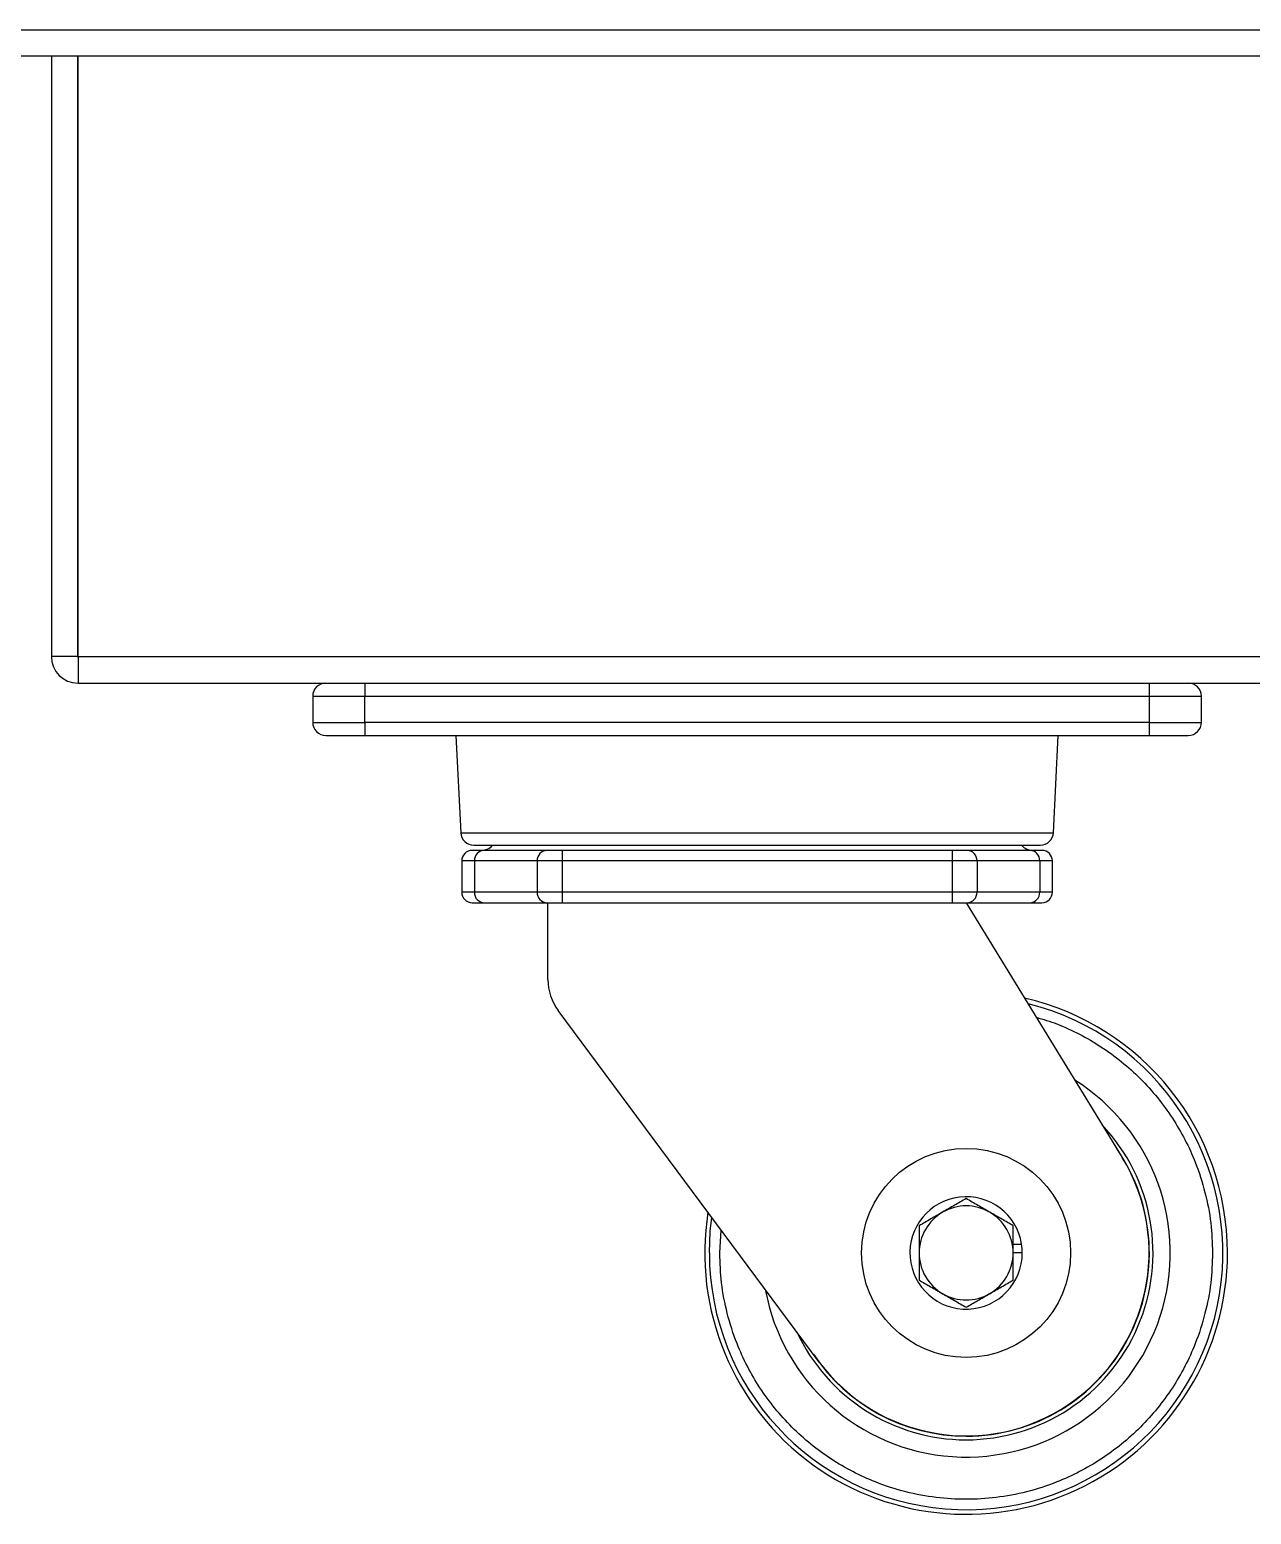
# Model space of a CAD drawing. Header units: millimetres. Extents: x 1152 to 6701, y 651 to 3284.
# Drawn here: x 2181.9 to 2415.4, y 651.7 to 935.4 of the extents above; entities that cross this region are included whole.
import ezdxf

# ---------------------------------------------------------------- set-up
doc = ezdxf.new("R2010")
doc.units = ezdxf.units.MM
doc.layers.add('SLD-0', color=7, linetype='Continuous')

msp = doc.modelspace()

# ---------------------------------------------------------------- linework, layer by layer
at = {"layer": 'SLD-0', "color": 7, "linetype": 'Continuous', "lineweight": 25}
for p, q in [((1151.83, 935.45), (3749.82, 935.45)), ((1156.83, 930.45), (3744.82, 930.45)), ((2186.03, 930.45), (2186.03, 815.64)), ((2191.03, 930.45), (2191.03, 815.64)), ((2191.13, 815.64), (2191.13, 930.45)), ((2191.03, 815.64), (2186.03, 815.64)), ((2191.13, 815.64), (2191.13, 815.54)), ((2191.13, 815.64), (2530.66, 815.64)), ((2191.13, 815.54), (2191.13, 810.55)), ((2191.13, 810.55), (2530.66, 810.55)), ((2245.98, 810.55), (2245.98, 808.05)), ((2395.87, 810.55), (2395.87, 808.05)), ((2235.99, 808.05), (2245.98, 808.05)), ((2235.99, 808.05), (2235.99, 803.05)), ((2245.98, 808.05), (2395.87, 808.05)), ((2245.98, 803.05), (2245.98, 808.05)), ((2395.87, 808.05), (2405.86, 808.05)), ((2395.87, 808.05), (2395.87, 803.05)), ((2405.86, 803.05), (2405.86, 808.05)), ((2235.99, 803.05), (2245.98, 803.05)), ((2245.98, 803.05), (2245.98, 800.55)), ((2395.87, 803.05), (2245.98, 803.05)), ((2245.98, 800.55), (2395.87, 800.55)), ((2263.34, 800.55), (2264.28, 781.94)), ((2377.57, 781.94), (2378.51, 800.55)), ((2395.87, 803.05), (2395.87, 800.55)), ((2395.87, 803.05), (2405.86, 803.05)), ((2264.28, 781.94), (2377.57, 781.94)), ((2280.79, 778.57), (2268.81, 778.57)), ((2283.66, 778.57), (2283.66, 776.57)), ((2358.19, 778.57), (2283.66, 778.57)), ((2358.19, 778.57), (2358.19, 776.57)), ((2373.04, 778.57), (2361.06, 778.57)), ((2264.47, 776.57), (2264.47, 770.58)), ((2266.9, 776.57), (2264.47, 776.57)), ((2278.88, 776.57), (2266.9, 776.57)), ((2266.9, 776.57), (2266.9, 770.58)), ((2283.66, 776.57), (2278.88, 776.57)), ((2278.88, 776.57), (2278.88, 770.58)), ((2358.19, 776.57), (2283.66, 776.57)), ((2283.66, 776.57), (2283.66, 770.58)), ((2362.97, 776.57), (2358.19, 776.57)), ((2358.19, 776.57), (2358.19, 770.58)), ((2362.97, 776.57), (2362.97, 770.58)), ((2374.95, 776.57), (2362.97, 776.57)), ((2374.95, 776.57), (2374.95, 770.58)), ((2377.38, 776.57), (2374.95, 776.57)), ((2377.38, 770.58), (2377.38, 776.57)), ((2266.9, 770.58), (2264.47, 770.58)), ((2278.88, 770.58), (2266.9, 770.58)), ((2283.66, 770.58), (2278.88, 770.58)), ((2283.66, 770.58), (2283.66, 768.58)), ((2358.19, 770.58), (2283.66, 770.58)), ((2358.19, 770.58), (2358.19, 768.58)), ((2362.97, 770.58), (2358.19, 770.58)), ((2374.95, 770.58), (2362.97, 770.58)), ((2377.38, 770.58), (2374.95, 770.58)), ((2268.81, 768.58), (2280.79, 768.58)), ((2280.96, 753.9), (2280.96, 768.58)), ((2283.66, 768.58), (2358.19, 768.58)), ((2360.89, 768.58), (2390.72, 719.9)), ((2361.06, 768.58), (2373.04, 768.58)), ((2332.82, 680.78), (2282.93, 747.94)), ((2313.81, 701.63), (2314.07, 706.01)), ((2369.89, 703.32), (2371.5, 703.32)), ((2371.64, 701.63), (2369.89, 701.63))]:
    msp.add_line(p, q, dxfattribs=at)
at = {"layer": 'SLD-0', "color": 7, "linetype": 'Continuous', "lineweight": 25, "flags": 128}
msp.add_lwpolyline([(2311.81, 701.63), (2311.99, 705.79), (2312.28, 708.42)], dxfattribs=at)
at = {"layer": 'SLD-0', "color": 7, "linetype": 'Continuous', "lineweight": 25}
msp.add_circle((2360.89, 701.63), 19.98, dxfattribs=at)
for centre, radius, start, end in [((2191.13, 815.64), 5.1, 180, 270), ((2191.13, 815.64), 0.0999, 180, 270), ((2238.49, 808.05), 2.5, 90, 180), ((2403.36, 808.05), 2.5, 0, 90), ((2238.49, 803.05), 2.5, 180, 270), ((2403.36, 803.05), 2.5, 270, 0), ((2266.78, 782.07), 2.5, 182.8896, 270), ((2375.07, 782.07), 2.5, 270, 357.1104), ((2266.47, 776.57), 2, 90, 180), ((2268.85, 776.61), 1.96, 91.2851, 181.2326), ((2268.15, 781.57), 3, 270, 317.5131), ((2280.84, 776.61), 1.96, 91.2844, 181.2334), ((2361.01, 776.61), 1.96, 358.7666, 88.7156), ((2373.7, 781.57), 3, 222.0955, 270), ((2373, 776.61), 1.96, 358.7666, 88.7156), ((2375.38, 776.57), 2, 0, 90), ((2266.47, 770.58), 2, 180, 270), ((2268.85, 770.53), 1.96, 178.7655, 268.7134), ((2280.84, 770.53), 1.96, 178.7647, 268.7141), ((2361.01, 770.53), 1.96, 271.2859, 1.2353), ((2373, 770.53), 1.96, 271.2859, 1.2353), ((2375.38, 770.58), 2, 270, 0), ((2290.95, 753.9), 9.99, 180, 216.6068), ((2360.89, 701.63), 49.08, 180, 76.052), ((2360.89, 701.63), 49.96, 0, 77.0656), ((2360.89, 701.63), 39.02, 190.281, 57.8184), ((2360.89, 701.63), 35.72, 270, 43.2495), ((2360.89, 701.63), 35.02, 270, 34.5533), ((2360.89, 701.63), 34.97, 216.6068, 31.4926), ((2360.89, 701.63), 10.74, 9.0476, 0), ((2360.89, 701.63), 8.99, 60, 120), ((2360.89, 701.63), 49.96, 171.0338, 0), ((2360.89, 701.63), 8.99, 120, 180), ((2360.89, 701.63), 8.99, 0, 60), ((2360.89, 701.63), 8.99, 180, 240), ((2360.89, 701.63), 8.99, 300, 0), ((2360.89, 701.63), 10.74, 0, 9.0476), ((2360.89, 701.63), 8.99, 240, 300), ((2360.89, 701.63), 35.72, 204.8499, 270), ((2360.89, 701.63), 35.02, 213.5461, 270)]:
    msp.add_arc(centre, radius, start, end, dxfattribs=at)
for points, knots in [([(2238.49, 800.55), (2238.59, 800.55), (2238.74, 800.55), (2239.68, 800.55), (2240.64, 800.55), (2241.85, 800.55), (2243.59, 800.55), (2245.04, 800.55), (2245.98, 800.55)], [0, 0, 0, 0, 0.239461, 0.368364, 0.500005, 0.631642, 0.760545, 1, 1, 1, 1]), ([(2395.87, 800.55), (2396.81, 800.55), (2398.26, 800.55), (2400, 800.55), (2401.21, 800.55), (2402.17, 800.55), (2403.11, 800.55), (2403.26, 800.55), (2403.36, 800.55)], [0, 0, 0, 0, 0.239455, 0.368358, 0.499995, 0.631636, 0.760539, 1, 1, 1, 1]), ([(2268.81, 778.57), (2268.13, 778.57), (2266.76, 778.57), (2266.57, 778.57), (2266.47, 778.57)], [0, 0, 0, 0, 0.500004, 1, 1, 1, 1]), ([(2266.78, 779.57), (2266.86, 779.57), (2267.01, 779.57), (2268.31, 779.57), (2270.28, 779.57), (2272.77, 779.57), (2275.55, 779.57), (2278.82, 779.57), (2282.57, 779.57), (2286.72, 779.57), (2291.21, 779.57), (2295.98, 779.57), (2301.42, 779.57), (2307.55, 779.57), (2314.25, 779.57), (2320.92, 779.57), (2327.6, 779.57), (2334.3, 779.57), (2340.43, 779.57), (2345.87, 779.57), (2350.64, 779.57), (2355.13, 779.57), (2359.28, 779.57), (2363.03, 779.57), (2366.3, 779.57), (2369.08, 779.57), (2371.57, 779.57), (2373.54, 779.57), (2374.84, 779.57), (2374.99, 779.57), (2375.07, 779.57)], [0, 0, 0, 0, 0.038814, 0.078832, 0.119976, 0.152138, 0.184304, 0.21715, 0.25, 0.282846, 0.315696, 0.347859, 0.380024, 0.421165, 0.461184, 0.5, 0.538814, 0.578832, 0.619976, 0.652138, 0.684304, 0.71715, 0.75, 0.782846, 0.815696, 0.847859, 0.880024, 0.921165, 0.961184, 1, 1, 1, 1]), ([(2283.66, 778.57), (2283.35, 778.57), (2282.71, 778.57), (2281.85, 778.57), (2281.15, 778.57), (2280.91, 778.57), (2280.79, 778.57)], [0, 0, 0, 0, 0.2435323, 0.5000033, 0.7564608, 1, 1, 1, 1]), ([(2361.06, 778.57), (2360.94, 778.57), (2360.7, 778.57), (2360, 778.57), (2359.14, 778.57), (2358.5, 778.57), (2358.19, 778.57)], [0, 0, 0, 0, 0.243531, 0.499999, 0.756469, 1, 1, 1, 1]), ([(2375.38, 778.57), (2375.28, 778.57), (2375.08, 778.57), (2373.72, 778.57), (2373.04, 778.57)], [0, 0, 0, 0, 0.502718, 1, 1, 1, 1]), ([(2266.47, 768.58), (2266.57, 768.58), (2266.77, 768.58), (2268.13, 768.58), (2268.81, 768.58)], [0, 0, 0, 0, 0.502718, 1, 1, 1, 1]), ([(2280.79, 768.58), (2280.91, 768.58), (2281.15, 768.58), (2281.85, 768.58), (2282.71, 768.58), (2283.35, 768.58), (2283.66, 768.58)], [0, 0, 0, 0, 0.243539, 0.499997, 0.756468, 1, 1, 1, 1]), ([(2358.19, 768.58), (2358.5, 768.58), (2359.14, 768.58), (2360, 768.58), (2360.7, 768.58), (2360.94, 768.58), (2361.06, 768.58)], [0, 0, 0, 0, 0.243531, 0.500001, 0.756469, 1, 1, 1, 1]), ([(2373.04, 768.58), (2373.72, 768.58), (2375.09, 768.58), (2375.28, 768.58), (2375.38, 768.58)], [0, 0, 0, 0, 0.500004, 1, 1, 1, 1]), ([(2374.31, 746.68), (2375.63, 746.29), (2378.46, 745.44), (2382.59, 743.5), (2386.73, 741.1), (2390.64, 738.24), (2394.25, 734.99), (2397.51, 731.37), (2400.36, 727.47), (2402.78, 723.33), (2404.94, 718.59), (2406.65, 713.26), (2407.78, 707.43), (2407.92, 703.54), (2407.98, 701.63)], [0, 0, 0, 0, 0.068243, 0.147099, 0.225964, 0.306498, 0.387042, 0.467576, 0.54812, 0.626974, 0.705839, 0.806711, 0.904831, 1, 1, 1, 1]), ([(2360.89, 712.01), (2360.16, 711.59), (2358.69, 710.74), (2357.17, 709.86), (2356.4, 709.42)], [0, 0, 0, 0, 0.4954559, 1, 1, 1, 1]), ([(2365.39, 709.42), (2364.64, 709.85), (2363.11, 710.73), (2361.64, 711.58), (2360.89, 712.01)], [0, 0, 0, 0, 0.494506, 1, 1, 1, 1]), ([(2356.4, 709.42), (2355.64, 708.98), (2354.12, 708.1), (2352.65, 707.25), (2351.9, 706.82)], [0, 0, 0, 0, 0.494512, 1, 1, 1, 1]), ([(2351.9, 706.82), (2351.9, 705.98), (2351.9, 704.28), (2351.9, 702.52), (2351.9, 701.63)], [0, 0, 0, 0, 0.495457, 1, 1, 1, 1]), ([(2369.89, 706.82), (2369.16, 707.24), (2367.68, 708.09), (2366.16, 708.97), (2365.39, 709.42)], [0, 0, 0, 0, 0.495461, 1, 1, 1, 1]), ([(2369.89, 701.63), (2369.89, 702.5), (2369.89, 704.26), (2369.89, 705.96), (2369.89, 706.82)], [0, 0, 0, 0, 0.4945115, 1, 1, 1, 1]), ([(2407.98, 701.63), (2407.92, 699.72), (2407.78, 695.83), (2406.65, 690), (2404.94, 684.67), (2402.78, 679.93), (2400.36, 675.79), (2397.51, 671.89), (2394.25, 668.27), (2390.64, 665.02), (2386.73, 662.17), (2382.59, 659.75), (2377.85, 657.59), (2372.52, 655.87), (2366.7, 654.78), (2360.89, 654.42), (2355.09, 654.78), (2349.26, 655.87), (2343.93, 657.59), (2339.2, 659.75), (2335.05, 662.17), (2331.15, 665.02), (2327.54, 668.27), (2324.28, 671.89), (2321.43, 675.79), (2319.01, 679.93), (2316.85, 684.67), (2315.14, 690), (2314.01, 695.83), (2313.87, 699.72), (2313.81, 701.63)], [0, 0, 0, 0, 0.038814, 0.078832, 0.119976, 0.152138, 0.184303, 0.21715, 0.25, 0.282847, 0.315697, 0.347859, 0.380025, 0.421165, 0.461184, 0.5, 0.538813, 0.578832, 0.619976, 0.652138, 0.684303, 0.71715, 0.75, 0.782846, 0.815696, 0.847858, 0.880024, 0.921165, 0.961184, 1, 1, 1, 1]), ([(2351.9, 701.63), (2351.9, 700.76), (2351.9, 699), (2351.9, 697.3), (2351.9, 696.44)], [0, 0, 0, 0, 0.494523, 1, 1, 1, 1]), ([(2369.89, 696.44), (2369.89, 697.28), (2369.89, 698.98), (2369.89, 700.74), (2369.89, 701.63)], [0, 0, 0, 0, 0.495446, 1, 1, 1, 1]), ([(2351.9, 696.44), (2352.63, 696.02), (2354.11, 695.17), (2355.63, 694.29), (2356.4, 693.84)], [0, 0, 0, 0, 0.495466, 1, 1, 1, 1]), ([(2365.39, 693.84), (2366.14, 694.28), (2367.67, 695.16), (2369.14, 696.01), (2369.89, 696.44)], [0, 0, 0, 0, 0.494507, 1, 1, 1, 1]), ([(2356.4, 693.84), (2357.15, 693.41), (2358.67, 692.53), (2360.15, 691.68), (2360.89, 691.25)], [0, 0, 0, 0, 0.494516, 1, 1, 1, 1]), ([(2360.89, 691.25), (2361.62, 691.67), (2363.1, 692.52), (2364.62, 693.4), (2365.39, 693.84)], [0, 0, 0, 0, 0.4954551, 1, 1, 1, 1])]:
    msp.add_open_spline(points, degree=3, knots=knots, dxfattribs=at)

doc.saveas('drawing.dxf')
